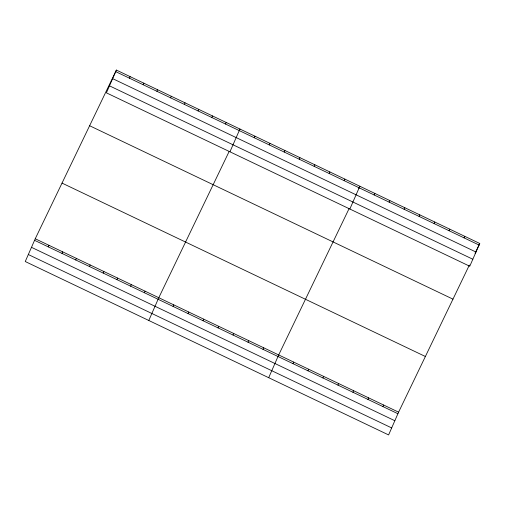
<?xml version="1.0" encoding="UTF-8"?>
<svg xmlns="http://www.w3.org/2000/svg" width="505" height="505" viewBox="0 0 505 505"><rect width="100%" height="100%" fill="white"/><g stroke="black" fill="none" stroke-linecap="round" stroke-linejoin="round"><path stroke-width="0.76" d="M116.396 70.075L106.403 92.838L469.757 266.242L479.75 243.473L116.396 70.075L35.243 238.758L25.25 261.527L388.604 434.925L398.597 412.162L469.372 265.049M48.284 246.876L48.966 245.31M129.438 78.187L130.126 76.621M62.008 253.428L62.696 251.862M143.167 84.739L143.849 83.173M75.737 259.98L76.419 258.415M156.891 91.291L157.579 89.726M89.461 266.526L90.149 264.967M170.621 97.837L171.302 96.278M103.19 273.079L103.879 271.513M184.344 104.39L185.032 102.824M116.914 279.631L117.602 278.066M198.074 110.942L198.755 109.377M130.643 286.183L131.332 284.618M211.797 117.495L212.485 115.929M144.367 292.73L145.055 291.17M225.527 124.041L226.208 122.481M148.792 320.479L158.785 297.716L229.226 151.298M229.945 151.79L239.938 129.028L239.269 130.423M173.082 306.434L173.77 304.868M254.242 137.745L254.924 136.18M188.075 313.586L188.756 312.027M269.228 144.897L269.916 143.338M203.06 320.744L203.749 319.179M284.214 152.055L284.902 150.49M218.046 327.897L218.734 326.331M299.206 159.208L299.888 157.642M233.039 335.049L233.72 333.483M314.192 166.36L314.88 164.794M248.024 342.201L248.712 340.635M329.178 173.512L329.866 171.946M263.01 349.353L263.698 347.787M344.17 180.664L344.858 179.098M268.698 377.702L278.691 354.939L349.132 208.521M349.851 209.013L359.844 186.25L358.84 188.34M292.988 363.657L293.676 362.098M374.148 194.968L374.83 193.409M307.981 370.815L308.662 369.25M389.134 202.126L389.822 200.561M322.966 377.967L323.654 376.402M404.12 209.278L404.808 207.713M337.952 385.119L338.64 383.554M419.112 216.43L419.794 214.865M352.945 392.271L353.626 390.706M434.098 223.582L434.786 222.017M367.93 399.423L368.618 397.858M449.084 230.734L449.772 229.169M382.916 406.576L383.604 405.01M464.076 237.887L464.764 236.321M475.066 253.22L479.75 243.473M115.708 71.634L479.062 245.039M112.64 78.635L475.994 252.039M109.478 85.837L472.831 259.242M89.619 125.739L452.966 299.143M62.027 183.094L425.374 356.498M35.243 238.758L398.597 412.162M34.555 240.323L397.908 413.728M31.487 247.324L394.834 420.728M28.318 254.526L391.672 427.931"/></g></svg>
